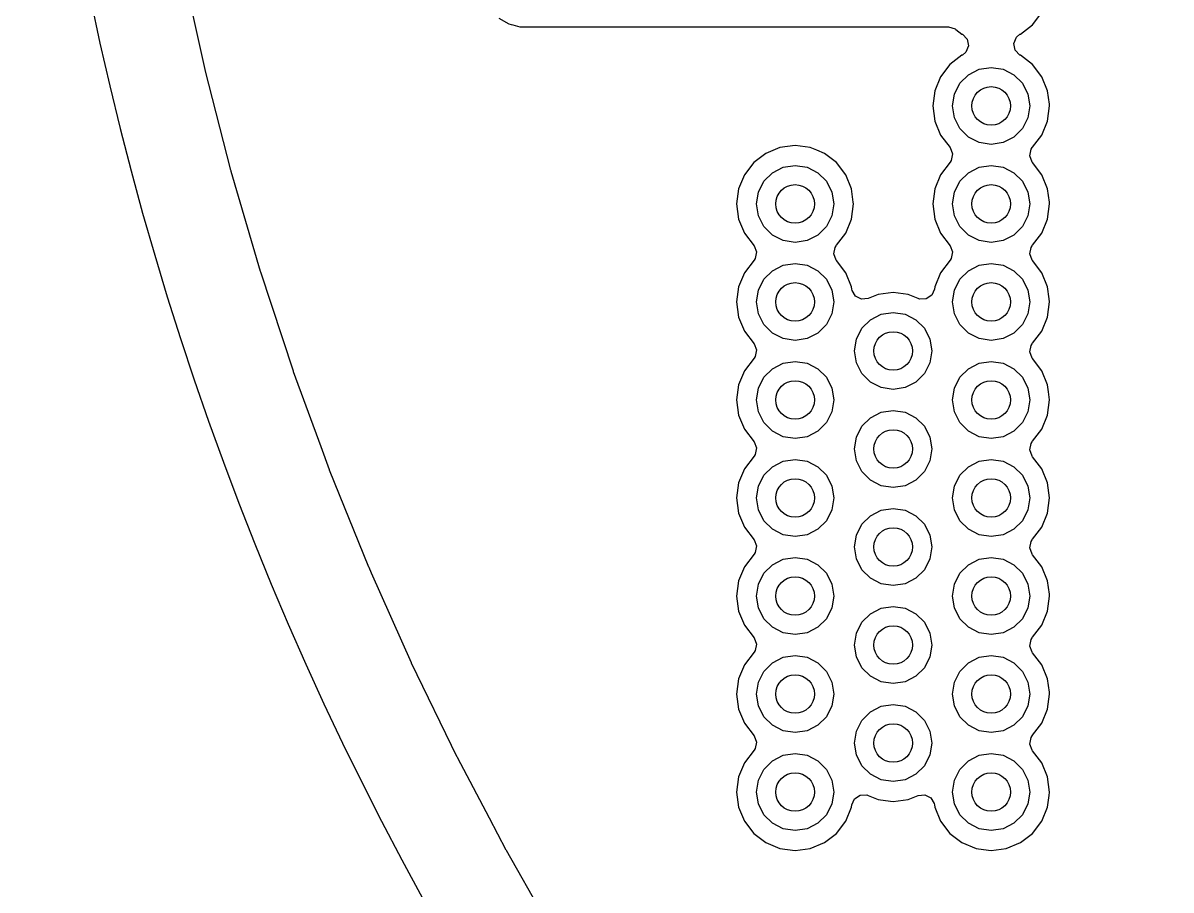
# Model space of a CAD drawing. Extents: x 116 to 183, y -128 to -37.6.
# Drawn here: x 115.95 to 127.85, y -87.12 to -78.13 of the extents above; entities that cross this region are included whole.
import ezdxf

# ---------------------------------------------------------------- set-up
doc = ezdxf.new("R2010")
doc.units = 0
doc.layers.add('BLACK', color=7, linetype='CONTINUOUS')

msp = doc.modelspace()

# ---------------------------------------------------------------- linework, layer by layer
at = {"layer": 'BLACK', "linetype": 'CONTINUOUS'}
for p, q in [((117.831034, -78.583682), (117.60418, -77.557113)), ((126.412282, -78.152282), (126.508536, -78.026841)), ((120.881386, -78.084489), (120.984113, -78.143799)), ((120.984113, -78.143799), (121.008321, -78.150284)), ((121.008321, -78.150284), (121.008324, -78.150286)), ((121.008324, -78.150286), (121.008325, -78.150286)), ((121.008325, -78.150286), (121.026299, -78.155102)), ((121.026299, -78.155102), (121.098691, -78.1745)), ((126.286841, -78.248536), (126.412282, -78.152282)), ((121.098691, -78.1745), (125.542581, -78.1745)), ((125.542581, -78.1745), (125.60962, -78.194185)), ((125.60962, -78.194185), (125.618066, -78.200123)), ((125.618066, -78.200123), (125.681156, -78.248534)), ((125.681156, -78.248534), (125.681162, -78.248538)), ((125.681162, -78.248538), (125.686487, -78.251613)), ((125.686487, -78.251613), (125.734703, -78.302179)), ((126.220072, -78.347218), (126.246037, -78.282352)), ((126.246037, -78.282352), (126.281515, -78.25161)), ((126.281515, -78.25161), (126.286828, -78.248541)), ((126.286828, -78.248541), (126.286841, -78.248536)), ((125.747927, -78.370786), (125.721959, -78.435651)), ((125.734703, -78.302179), (125.747927, -78.370786)), ((126.233298, -78.415825), (126.220072, -78.347218)), ((125.681166, -78.469458), (125.555718, -78.565718)), ((125.686487, -78.466387), (125.681166, -78.469458)), ((125.721959, -78.435651), (125.686487, -78.466387)), ((126.281515, -78.46639), (126.233298, -78.415825)), ((126.286834, -78.469461), (126.281515, -78.46639)), ((126.286841, -78.469464), (126.286834, -78.469461)), ((126.412282, -78.565718), (126.286841, -78.469464)), ((117.837919, -78.614836), (117.831034, -78.583682)), ((117.838878, -78.618856), (117.837919, -78.614836)), ((118.10546, -79.658765), (117.838878, -78.618856)), ((125.555718, -78.565718), (125.459463, -78.69116)), ((125.748886, -78.670393), (125.860393, -78.613577)), ((125.860393, -78.613577), (125.984, -78.594)), ((125.984, -78.594), (126.107607, -78.613577)), ((126.107607, -78.613577), (126.219114, -78.670393)), ((126.508536, -78.691159), (126.412282, -78.565718)), ((125.459463, -78.69116), (125.398956, -78.837237)), ((125.660393, -78.758886), (125.748886, -78.670393)), ((126.219114, -78.670393), (126.307607, -78.758886)), ((126.569044, -78.837238), (126.508536, -78.691159)), ((125.398955, -78.837239), (125.378318, -78.993998)), ((125.398956, -78.837237), (125.398955, -78.837239)), ((125.584, -78.994), (125.603577, -78.870393)), ((125.603577, -78.870393), (125.660393, -78.758886)), ((126.307607, -78.758886), (126.364423, -78.870393)), ((126.364423, -78.870393), (126.384, -78.994)), ((126.569044, -78.837239), (126.569044, -78.837238)), ((126.5871, -78.97439), (126.569044, -78.837239)), ((125.378318, -78.993998), (125.378318, -78.994001)), ((125.378318, -78.994001), (125.398955, -79.15076)), ((125.603577, -79.117607), (125.584, -78.994)), ((126.384, -78.994), (126.364423, -79.117607)), ((126.569044, -79.150762), (126.589682, -78.994)), ((126.589682, -78.994), (126.5871, -78.97439)), ((125.398955, -79.15076), (125.398956, -79.150762)), ((125.398956, -79.150762), (125.459464, -79.296842)), ((125.660393, -79.229114), (125.603577, -79.117607)), ((125.748886, -79.317607), (125.660393, -79.229114)), ((126.307607, -79.229114), (126.219114, -79.317607)), ((126.364423, -79.117607), (126.307607, -79.229114)), ((126.508536, -79.296841), (126.569044, -79.150762)), ((125.459464, -79.296842), (125.558965, -79.426514)), ((125.860393, -79.374423), (125.748886, -79.317607)), ((126.219114, -79.317607), (126.107607, -79.374423)), ((126.412282, -79.422282), (126.508536, -79.296841)), ((123.795237, -79.424956), (123.64916, -79.485463)), ((123.795239, -79.424955), (123.795237, -79.424956)), ((123.951999, -79.404318), (123.795239, -79.424955)), ((123.952001, -79.404318), (123.951999, -79.404318)), ((124.10876, -79.424955), (123.952001, -79.404318)), ((124.108762, -79.424956), (124.10876, -79.424955)), ((124.176852, -79.45316), (124.108762, -79.424956)), ((124.254841, -79.485464), (124.176852, -79.45316)), ((125.558965, -79.426514), (125.584159, -79.491683)), ((125.984, -79.394), (125.860393, -79.374423)), ((126.107607, -79.374423), (125.984, -79.394)), ((126.38384, -79.512318), (126.397878, -79.443873)), ((126.397878, -79.443873), (126.409034, -79.426513)), ((126.409034, -79.426513), (126.412278, -79.422284)), ((126.412278, -79.422284), (126.412282, -79.422282)), ((123.523718, -79.581718), (123.427463, -79.70716)), ((123.64916, -79.485463), (123.523718, -79.581718)), ((124.380282, -79.581718), (124.254841, -79.485464)), ((124.476536, -79.707159), (124.380282, -79.581718)), ((125.558965, -79.577486), (125.459464, -79.707157)), ((125.570121, -79.560128), (125.558965, -79.577486)), ((125.584159, -79.491683), (125.570121, -79.560128)), ((126.409034, -79.577487), (126.38384, -79.512318)), ((126.412278, -79.581715), (126.409034, -79.577487)), ((126.412282, -79.581718), (126.412278, -79.581715)), ((126.508536, -79.707159), (126.412282, -79.581718)), ((118.107868, -79.668157), (118.10546, -79.658765)), ((118.108958, -79.672135), (118.107868, -79.668157)), ((118.412707, -80.711189), (118.108958, -79.672135)), ((123.427463, -79.70716), (123.366956, -79.853237)), ((123.628393, -79.774886), (123.716886, -79.686393)), ((123.716886, -79.686393), (123.828393, -79.629577)), ((123.828393, -79.629577), (123.952, -79.61)), ((123.952, -79.61), (124.075607, -79.629577)), ((124.075607, -79.629577), (124.187114, -79.686393)), ((124.187114, -79.686393), (124.275607, -79.774886)), ((124.537044, -79.853238), (124.476536, -79.707159)), ((125.459464, -79.707157), (125.398956, -79.853237)), ((125.660393, -79.774886), (125.748886, -79.686393)), ((125.748886, -79.686393), (125.860393, -79.629577)), ((125.860393, -79.629577), (125.984, -79.61)), ((125.984, -79.61), (126.107607, -79.629577)), ((126.107607, -79.629577), (126.219114, -79.686393)), ((126.219114, -79.686393), (126.307607, -79.774886)), ((126.569044, -79.853238), (126.508536, -79.707159)), ((123.571577, -79.886393), (123.628393, -79.774886)), ((124.275607, -79.774886), (124.332423, -79.886393)), ((125.603577, -79.886393), (125.660393, -79.774886)), ((126.307607, -79.774886), (126.364423, -79.886393)), ((123.366955, -79.853239), (123.346318, -80.009998)), ((123.366956, -79.853237), (123.366955, -79.853239)), ((123.552, -80.01), (123.571577, -79.886393)), ((124.332423, -79.886393), (124.352, -80.01)), ((124.537044, -79.853239), (124.537044, -79.853238)), ((124.5551, -79.99039), (124.537044, -79.853239)), ((125.398955, -79.853239), (125.378318, -80.009998)), ((125.398956, -79.853237), (125.398955, -79.853239)), ((125.584, -80.01), (125.603577, -79.886393)), ((126.364423, -79.886393), (126.384, -80.01)), ((126.569044, -79.853239), (126.569044, -79.853238)), ((126.5871, -79.99039), (126.569044, -79.853239)), ((123.346318, -80.009998), (123.346318, -80.010001)), ((123.346318, -80.010001), (123.366955, -80.16676)), ((123.571577, -80.133607), (123.552, -80.01)), ((124.352, -80.01), (124.332423, -80.133607)), ((124.537044, -80.166762), (124.557682, -80.01)), ((124.557682, -80.01), (124.5551, -79.99039)), ((125.378318, -80.009998), (125.378318, -80.010001)), ((125.378318, -80.010001), (125.398955, -80.16676)), ((125.603577, -80.133607), (125.584, -80.01)), ((126.384, -80.01), (126.364423, -80.133607)), ((126.569044, -80.166762), (126.589682, -80.01)), ((126.589682, -80.01), (126.5871, -79.99039)), ((123.366955, -80.16676), (123.366956, -80.166762)), ((123.366956, -80.166762), (123.427464, -80.312842)), ((123.628393, -80.245114), (123.571577, -80.133607)), ((124.332423, -80.133607), (124.275607, -80.245114)), ((124.476536, -80.312841), (124.537044, -80.166762)), ((125.398955, -80.16676), (125.398956, -80.166762)), ((125.398956, -80.166762), (125.459464, -80.312842)), ((125.660393, -80.245114), (125.603577, -80.133607)), ((126.364423, -80.133607), (126.307607, -80.245114)), ((126.508536, -80.312841), (126.569044, -80.166762)), ((123.716886, -80.333607), (123.628393, -80.245114)), ((124.275607, -80.245114), (124.187114, -80.333607)), ((125.748886, -80.333607), (125.660393, -80.245114)), ((126.307607, -80.245114), (126.219114, -80.333607)), ((123.427464, -80.312842), (123.526965, -80.442514)), ((123.828393, -80.390423), (123.716886, -80.333607)), ((123.952, -80.41), (123.828393, -80.390423)), ((124.075607, -80.390423), (123.952, -80.41)), ((124.187114, -80.333607), (124.075607, -80.390423)), ((124.380282, -80.438282), (124.476536, -80.312841)), ((125.459464, -80.312842), (125.558965, -80.442514)), ((125.860393, -80.390423), (125.748886, -80.333607)), ((125.984, -80.41), (125.860393, -80.390423)), ((126.107607, -80.390423), (125.984, -80.41)), ((126.219114, -80.333607), (126.107607, -80.390423)), ((126.412282, -80.438282), (126.508536, -80.312841)), ((123.526965, -80.442514), (123.552159, -80.507683)), ((123.552159, -80.507683), (123.538121, -80.576128)), ((124.35184, -80.528318), (124.365878, -80.459873)), ((124.377034, -80.593487), (124.35184, -80.528318)), ((124.365878, -80.459873), (124.377034, -80.442513)), ((124.377034, -80.442513), (124.380278, -80.438284)), ((124.380278, -80.438284), (124.380282, -80.438282)), ((125.558965, -80.442514), (125.584159, -80.507683)), ((125.584159, -80.507683), (125.570121, -80.576128)), ((126.38384, -80.528318), (126.397878, -80.459873)), ((126.409034, -80.593487), (126.38384, -80.528318)), ((126.397878, -80.459873), (126.409034, -80.442513)), ((126.409034, -80.442513), (126.412278, -80.438284)), ((126.412278, -80.438284), (126.412282, -80.438282)), ((123.526965, -80.593486), (123.427464, -80.723157)), ((123.538121, -80.576128), (123.526965, -80.593486)), ((123.716886, -80.702393), (123.828393, -80.645577)), ((123.828393, -80.645577), (123.952, -80.626)), ((123.952, -80.626), (124.075607, -80.645577)), ((124.075607, -80.645577), (124.187114, -80.702393)), ((124.380278, -80.597715), (124.377034, -80.593487)), ((124.380282, -80.597718), (124.380278, -80.597715)), ((124.476536, -80.723159), (124.380282, -80.597718)), ((125.558965, -80.593486), (125.459464, -80.723157)), ((125.570121, -80.576128), (125.558965, -80.593486)), ((125.748886, -80.702393), (125.860393, -80.645577)), ((125.860393, -80.645577), (125.984, -80.626)), ((125.984, -80.626), (126.107607, -80.645577)), ((126.107607, -80.645577), (126.219114, -80.702393)), ((126.412278, -80.597715), (126.409034, -80.593487)), ((126.412282, -80.597718), (126.412278, -80.597715)), ((126.508536, -80.723159), (126.412282, -80.597718)), ((118.412912, -80.711889), (118.412707, -80.711189)), ((118.414135, -80.715826), (118.412912, -80.711889)), ((118.752703, -81.744831), (118.414135, -80.715826)), ((123.427464, -80.723157), (123.366956, -80.869237)), ((123.628393, -80.790886), (123.716886, -80.702393)), ((124.187114, -80.702393), (124.275607, -80.790886)), ((124.537044, -80.869238), (124.476536, -80.723159)), ((125.459464, -80.723157), (125.398956, -80.869237)), ((125.660393, -80.790886), (125.748886, -80.702393)), ((126.219114, -80.702393), (126.307607, -80.790886)), ((126.569044, -80.869238), (126.508536, -80.723159)), ((123.366955, -80.869239), (123.346318, -81.025998)), ((123.366956, -80.869237), (123.366955, -80.869239)), ((123.571577, -80.902393), (123.628393, -80.790886)), ((124.275607, -80.790886), (124.332423, -80.902393)), ((124.537044, -80.869239), (124.537044, -80.869238)), ((124.537044, -80.86924), (124.537044, -80.869239)), ((124.540082, -80.892316), (124.537044, -80.86924)), ((124.542872, -80.906797), (124.540082, -80.892316)), ((125.395917, -80.89232), (125.367649, -80.956216)), ((125.398956, -80.869238), (125.395917, -80.89232)), ((125.398956, -80.869237), (125.398956, -80.869238)), ((125.603577, -80.902393), (125.660393, -80.790886)), ((126.307607, -80.790886), (126.364423, -80.902393)), ((126.569044, -80.869239), (126.569044, -80.869238)), ((126.585559, -80.994686), (126.569044, -80.869239)), ((123.552, -81.026), (123.571577, -80.902393)), ((124.332423, -80.902393), (124.352, -81.026)), ((124.578524, -80.966886), (124.542872, -80.906797)), ((124.641003, -80.998162), (124.578524, -80.966886)), ((124.710473, -80.990693), (124.641003, -80.998162)), ((124.811234, -80.948957), (124.710473, -80.990693)), ((124.811239, -80.948955), (124.811234, -80.948957)), ((124.967999, -80.928318), (124.811239, -80.948955)), ((124.968001, -80.928318), (124.967999, -80.928318)), ((125.12476, -80.948955), (124.968001, -80.928318)), ((125.124765, -80.948957), (125.12476, -80.948955)), ((125.225526, -80.990693), (125.124765, -80.948957)), ((125.239459, -80.995516), (125.225526, -80.990693)), ((125.309323, -80.994686), (125.239459, -80.995516)), ((125.367649, -80.956216), (125.309323, -80.994686)), ((125.584, -81.026), (125.603577, -80.902393)), ((126.364423, -80.902393), (126.384, -81.026)), ((126.589682, -81.026), (126.585559, -80.994686)), ((123.346318, -81.025998), (123.346318, -81.026001)), ((123.346318, -81.026001), (123.366955, -81.18276)), ((123.571577, -81.149607), (123.552, -81.026)), ((124.352, -81.026), (124.332423, -81.149607)), ((124.844393, -81.153577), (124.968, -81.134)), ((124.968, -81.134), (125.091607, -81.153577)), ((125.603577, -81.149607), (125.584, -81.026)), ((126.384, -81.026), (126.364423, -81.149607)), ((126.569044, -81.182762), (126.589682, -81.026)), ((123.366955, -81.18276), (123.366956, -81.182762)), ((123.366956, -81.182762), (123.427464, -81.328842)), ((123.628393, -81.261114), (123.571577, -81.149607)), ((124.332423, -81.149607), (124.275607, -81.261114)), ((124.644393, -81.298886), (124.732886, -81.210393)), ((124.732886, -81.210393), (124.844393, -81.153577)), ((125.091607, -81.153577), (125.203114, -81.210393)), ((125.203114, -81.210393), (125.291607, -81.298886)), ((125.660393, -81.261114), (125.603577, -81.149607)), ((126.364423, -81.149607), (126.307607, -81.261114)), ((126.508536, -81.328841), (126.569044, -81.182762)), ((123.427464, -81.328842), (123.526965, -81.458514)), ((123.716886, -81.349607), (123.628393, -81.261114)), ((123.828393, -81.406423), (123.716886, -81.349607)), ((124.187114, -81.349607), (124.075607, -81.406423)), ((124.275607, -81.261114), (124.187114, -81.349607)), ((124.587577, -81.410393), (124.644393, -81.298886)), ((125.291607, -81.298886), (125.348423, -81.410393)), ((125.748886, -81.349607), (125.660393, -81.261114)), ((125.860393, -81.406423), (125.748886, -81.349607)), ((126.219114, -81.349607), (126.107607, -81.406423)), ((126.307607, -81.261114), (126.219114, -81.349607)), ((126.412282, -81.454282), (126.508536, -81.328841)), ((123.526965, -81.458514), (123.552159, -81.523683)), ((123.952, -81.426), (123.828393, -81.406423)), ((124.075607, -81.406423), (123.952, -81.426)), ((124.568, -81.534), (124.587577, -81.410393)), ((125.348423, -81.410393), (125.368, -81.534)), ((125.984, -81.426), (125.860393, -81.406423)), ((126.107607, -81.406423), (125.984, -81.426)), ((126.38384, -81.544318), (126.397878, -81.475873)), ((126.397878, -81.475873), (126.409034, -81.458513)), ((126.409034, -81.458513), (126.412278, -81.454284)), ((126.412278, -81.454284), (126.412282, -81.454282)), ((123.526965, -81.609486), (123.427464, -81.739157)), ((123.538121, -81.592128), (123.526965, -81.609486)), ((123.552159, -81.523683), (123.538121, -81.592128)), ((124.587577, -81.657607), (124.568, -81.534)), ((125.368, -81.534), (125.348423, -81.657607)), ((126.409034, -81.609487), (126.38384, -81.544318)), ((126.412278, -81.613715), (126.409034, -81.609487)), ((126.412282, -81.613718), (126.412278, -81.613715)), ((126.508536, -81.739159), (126.412282, -81.613718)), ((123.628393, -81.806886), (123.716886, -81.718393)), ((123.716886, -81.718393), (123.828393, -81.661577)), ((123.828393, -81.661577), (123.952, -81.642)), ((123.952, -81.642), (124.075607, -81.661577)), ((124.075607, -81.661577), (124.187114, -81.718393)), ((124.187114, -81.718393), (124.275607, -81.806886)), ((124.644393, -81.769114), (124.587577, -81.657607)), ((125.348423, -81.657607), (125.291607, -81.769114)), ((125.660393, -81.806886), (125.748886, -81.718393)), ((125.748886, -81.718393), (125.860393, -81.661577)), ((125.860393, -81.661577), (125.984, -81.642)), ((125.984, -81.642), (126.107607, -81.661577)), ((126.107607, -81.661577), (126.219114, -81.718393)), ((126.219114, -81.718393), (126.307607, -81.806886)), ((118.754033, -81.748656), (118.752703, -81.744831)), ((119.039114, -82.526434), (118.754033, -81.748656)), ((123.427464, -81.739157), (123.366956, -81.885237)), ((123.571577, -81.918393), (123.628393, -81.806886)), ((124.275607, -81.806886), (124.332423, -81.918393)), ((124.732886, -81.857607), (124.644393, -81.769114)), ((125.291607, -81.769114), (125.203114, -81.857607)), ((125.603577, -81.918393), (125.660393, -81.806886)), ((126.307607, -81.806886), (126.364423, -81.918393)), ((126.569044, -81.885238), (126.508536, -81.739159)), ((123.366955, -81.885239), (123.346318, -82.041998)), ((123.366956, -81.885237), (123.366955, -81.885239)), ((123.552, -82.042), (123.571577, -81.918393)), ((124.332423, -81.918393), (124.352, -82.042)), ((124.844393, -81.914423), (124.732886, -81.857607)), ((124.968, -81.934), (124.844393, -81.914423)), ((125.091607, -81.914423), (124.968, -81.934)), ((125.203114, -81.857607), (125.091607, -81.914423)), ((125.584, -82.042), (125.603577, -81.918393)), ((126.364423, -81.918393), (126.384, -82.042)), ((126.569044, -81.885239), (126.569044, -81.885238)), ((126.578771, -81.959126), (126.569044, -81.885239)), ((126.589682, -82.042), (126.578771, -81.959126)), ((123.346318, -82.041998), (123.346318, -82.042001)), ((123.346318, -82.042001), (123.366955, -82.19876)), ((123.571577, -82.165607), (123.552, -82.042)), ((124.352, -82.042), (124.332423, -82.165607)), ((125.603577, -82.165607), (125.584, -82.042)), ((126.384, -82.042), (126.364423, -82.165607)), ((126.569044, -82.198762), (126.589682, -82.042)), ((123.366955, -82.19876), (123.366956, -82.198762)), ((123.366956, -82.198762), (123.427464, -82.344842)), ((123.628393, -82.277114), (123.571577, -82.165607)), ((124.332423, -82.165607), (124.275607, -82.277114)), ((124.732886, -82.226393), (124.844393, -82.169577)), ((124.844393, -82.169577), (124.968, -82.15)), ((124.968, -82.15), (125.091607, -82.169577)), ((125.091607, -82.169577), (125.203114, -82.226393)), ((125.660393, -82.277114), (125.603577, -82.165607)), ((126.364423, -82.165607), (126.307607, -82.277114)), ((126.508536, -82.344841), (126.569044, -82.198762)), ((123.716886, -82.365607), (123.628393, -82.277114)), ((124.275607, -82.277114), (124.187114, -82.365607)), ((124.587577, -82.426393), (124.644393, -82.314886)), ((124.644393, -82.314886), (124.732886, -82.226393)), ((125.203114, -82.226393), (125.291607, -82.314886)), ((125.291607, -82.314886), (125.348423, -82.426393)), ((125.748886, -82.365607), (125.660393, -82.277114)), ((126.307607, -82.277114), (126.219114, -82.365607)), ((123.427464, -82.344842), (123.526965, -82.474514)), ((123.828393, -82.422423), (123.716886, -82.365607)), ((123.952, -82.442), (123.828393, -82.422423)), ((124.075607, -82.422423), (123.952, -82.442)), ((124.187114, -82.365607), (124.075607, -82.422423)), ((124.568, -82.55), (124.587577, -82.426393)), ((125.348423, -82.426393), (125.368, -82.55)), ((125.860393, -82.422423), (125.748886, -82.365607)), ((125.984, -82.442), (125.860393, -82.422423)), ((126.107607, -82.422423), (125.984, -82.442)), ((126.219114, -82.365607), (126.107607, -82.422423)), ((126.412282, -82.470282), (126.508536, -82.344841)), ((119.126842, -82.76578), (119.039114, -82.526434)), ((123.526965, -82.474514), (123.552159, -82.539683)), ((123.552159, -82.539683), (123.538121, -82.608128)), ((124.587577, -82.673607), (124.568, -82.55)), ((125.368, -82.55), (125.348423, -82.673607)), ((126.38384, -82.560318), (126.397878, -82.491873)), ((126.409034, -82.625487), (126.38384, -82.560318)), ((126.397878, -82.491873), (126.409034, -82.474513)), ((126.409034, -82.474513), (126.412278, -82.470284)), ((126.412278, -82.470284), (126.412282, -82.470282)), ((123.526965, -82.625486), (123.427464, -82.755157)), ((123.538121, -82.608128), (123.526965, -82.625486)), ((123.716886, -82.734393), (123.828393, -82.677577)), ((123.828393, -82.677577), (123.952, -82.658)), ((123.952, -82.658), (124.075607, -82.677577)), ((124.075607, -82.677577), (124.187114, -82.734393)), ((124.644393, -82.785114), (124.587577, -82.673607)), ((125.348423, -82.673607), (125.291607, -82.785114)), ((125.748886, -82.734393), (125.860393, -82.677577)), ((125.860393, -82.677577), (125.984, -82.658)), ((125.984, -82.658), (126.107607, -82.677577)), ((126.107607, -82.677577), (126.219114, -82.734393)), ((126.412278, -82.629715), (126.409034, -82.625487)), ((126.412282, -82.629718), (126.412278, -82.629715)), ((126.508536, -82.755159), (126.412282, -82.629718)), ((119.128335, -82.769651), (119.126842, -82.76578)), ((119.534929, -83.77365), (119.128335, -82.769651)), ((123.427464, -82.755157), (123.366956, -82.901237)), ((123.628393, -82.822886), (123.716886, -82.734393)), ((124.187114, -82.734393), (124.275607, -82.822886)), ((124.732886, -82.873607), (124.644393, -82.785114)), ((125.291607, -82.785114), (125.203114, -82.873607)), ((125.660393, -82.822886), (125.748886, -82.734393)), ((126.219114, -82.734393), (126.307607, -82.822886)), ((126.569044, -82.901238), (126.508536, -82.755159)), ((123.366955, -82.901239), (123.346318, -83.057998)), ((123.366956, -82.901237), (123.366955, -82.901239)), ((123.571577, -82.934393), (123.628393, -82.822886)), ((124.275607, -82.822886), (124.332423, -82.934393)), ((124.844393, -82.930423), (124.732886, -82.873607)), ((125.203114, -82.873607), (125.091607, -82.930423)), ((125.603577, -82.934393), (125.660393, -82.822886)), ((126.307607, -82.822886), (126.364423, -82.934393)), ((126.589682, -83.058), (126.569044, -82.901238)), ((123.552, -83.058), (123.571577, -82.934393)), ((124.332423, -82.934393), (124.352, -83.058)), ((124.968, -82.95), (124.844393, -82.930423)), ((125.091607, -82.930423), (124.968, -82.95)), ((125.584, -83.058), (125.603577, -82.934393)), ((126.364423, -82.934393), (126.384, -83.058)), ((123.346318, -83.057998), (123.346318, -83.058001)), ((123.346318, -83.058001), (123.366955, -83.21476)), ((123.571577, -83.181607), (123.552, -83.058)), ((124.352, -83.058), (124.332423, -83.181607)), ((125.603577, -83.181607), (125.584, -83.058)), ((126.384, -83.058), (126.364423, -83.181607)), ((126.569044, -83.214762), (126.589682, -83.058)), ((123.366955, -83.21476), (123.366956, -83.214762)), ((123.366956, -83.214762), (123.427464, -83.360842)), ((123.628393, -83.293114), (123.571577, -83.181607)), ((124.332423, -83.181607), (124.275607, -83.293114)), ((124.644393, -83.330886), (124.732886, -83.242393)), ((124.732886, -83.242393), (124.844393, -83.185577)), ((124.844393, -83.185577), (124.968, -83.166)), ((124.968, -83.166), (125.091607, -83.185577)), ((125.091607, -83.185577), (125.203114, -83.242393)), ((125.203114, -83.242393), (125.291607, -83.330886)), ((125.660393, -83.293114), (125.603577, -83.181607)), ((126.364423, -83.181607), (126.307607, -83.293114)), ((126.508536, -83.360841), (126.569044, -83.214762)), ((123.427464, -83.360842), (123.526965, -83.490514)), ((123.716886, -83.381607), (123.628393, -83.293114)), ((123.828393, -83.438423), (123.716886, -83.381607)), ((124.187114, -83.381607), (124.075607, -83.438423)), ((124.275607, -83.293114), (124.187114, -83.381607)), ((124.587577, -83.442393), (124.644393, -83.330886)), ((125.291607, -83.330886), (125.348423, -83.442393)), ((125.748886, -83.381607), (125.660393, -83.293114)), ((125.860393, -83.438423), (125.748886, -83.381607)), ((126.219114, -83.381607), (126.107607, -83.438423)), ((126.307607, -83.293114), (126.219114, -83.381607)), ((126.412282, -83.486282), (126.508536, -83.360841)), ((123.526965, -83.490514), (123.552159, -83.555683)), ((123.952, -83.458), (123.828393, -83.438423)), ((124.075607, -83.438423), (123.952, -83.458)), ((124.568, -83.566), (124.587577, -83.442393)), ((125.348423, -83.442393), (125.368, -83.566)), ((125.984, -83.458), (125.860393, -83.438423)), ((126.107607, -83.438423), (125.984, -83.458)), ((126.38384, -83.576318), (126.397878, -83.507873)), ((126.397878, -83.507873), (126.409034, -83.490513)), ((126.409034, -83.490513), (126.412278, -83.486284)), ((126.412278, -83.486284), (126.412282, -83.486282)), ((123.538121, -83.624128), (123.526965, -83.641486)), ((123.552159, -83.555683), (123.538121, -83.624128)), ((124.587577, -83.689607), (124.568, -83.566)), ((125.368, -83.566), (125.348423, -83.689607)), ((126.409034, -83.641487), (126.38384, -83.576318)), ((123.526965, -83.641486), (123.427464, -83.771157)), ((123.628393, -83.838886), (123.716886, -83.750393)), ((123.716886, -83.750393), (123.828393, -83.693577)), ((123.828393, -83.693577), (123.952, -83.674)), ((123.952, -83.674), (124.075607, -83.693577)), ((124.075607, -83.693577), (124.187114, -83.750393)), ((124.187114, -83.750393), (124.275607, -83.838886)), ((124.644393, -83.801114), (124.587577, -83.689607)), ((125.348423, -83.689607), (125.291607, -83.801114)), ((125.660393, -83.838886), (125.748886, -83.750393)), ((125.748886, -83.750393), (125.860393, -83.693577)), ((125.860393, -83.693577), (125.984, -83.674)), ((125.984, -83.674), (126.107607, -83.693577)), ((126.107607, -83.693577), (126.219114, -83.750393)), ((126.219114, -83.750393), (126.307607, -83.838886)), ((126.412278, -83.645715), (126.409034, -83.641487)), ((126.412282, -83.645718), (126.412278, -83.645715)), ((126.508536, -83.771159), (126.412282, -83.645718)), ((119.53655, -83.777469), (119.534929, -83.77365)), ((119.562806, -83.836541), (119.53655, -83.777469)), ((119.976537, -84.767382), (119.562806, -83.836541)), ((123.427464, -83.771157), (123.366956, -83.917237)), ((123.571577, -83.950393), (123.628393, -83.838886)), ((124.275607, -83.838886), (124.332423, -83.950393)), ((124.732886, -83.889607), (124.644393, -83.801114)), ((125.291607, -83.801114), (125.203114, -83.889607)), ((125.603577, -83.950393), (125.660393, -83.838886)), ((126.307607, -83.838886), (126.364423, -83.950393)), ((126.569044, -83.917238), (126.508536, -83.771159)), ((123.366955, -83.917239), (123.346318, -84.073998)), ((123.366956, -83.917237), (123.366955, -83.917239)), ((123.552, -84.074), (123.571577, -83.950393)), ((124.332423, -83.950393), (124.352, -84.074)), ((124.844393, -83.946423), (124.732886, -83.889607)), ((124.968, -83.966), (124.844393, -83.946423)), ((125.091607, -83.946423), (124.968, -83.966)), ((125.203114, -83.889607), (125.091607, -83.946423)), ((125.584, -84.074), (125.603577, -83.950393)), ((126.364423, -83.950393), (126.384, -84.074)), ((126.569044, -83.917239), (126.569044, -83.917238)), ((126.5871, -84.05439), (126.569044, -83.917239)), ((123.346318, -84.073998), (123.346318, -84.074001)), ((123.346318, -84.074001), (123.366955, -84.23076)), ((123.571577, -84.197607), (123.552, -84.074)), ((124.352, -84.074), (124.332423, -84.197607)), ((125.603577, -84.197607), (125.584, -84.074)), ((126.384, -84.074), (126.364423, -84.197607)), ((126.569044, -84.230762), (126.589682, -84.074)), ((126.589682, -84.074), (126.5871, -84.05439)), ((123.366955, -84.23076), (123.366956, -84.230762)), ((123.366956, -84.230762), (123.427464, -84.376842)), ((123.628393, -84.309114), (123.571577, -84.197607)), ((124.332423, -84.197607), (124.275607, -84.309114)), ((124.732886, -84.258393), (124.844393, -84.201577)), ((124.844393, -84.201577), (124.968, -84.182)), ((124.968, -84.182), (125.091607, -84.201577)), ((125.091607, -84.201577), (125.203114, -84.258393)), ((125.660393, -84.309114), (125.603577, -84.197607)), ((126.364423, -84.197607), (126.307607, -84.309114)), ((126.508536, -84.376841), (126.569044, -84.230762)), ((123.716886, -84.397607), (123.628393, -84.309114)), ((124.275607, -84.309114), (124.187114, -84.397607)), ((124.587577, -84.458393), (124.644393, -84.346886)), ((124.644393, -84.346886), (124.732886, -84.258393)), ((125.203114, -84.258393), (125.291607, -84.346886)), ((125.291607, -84.346886), (125.348423, -84.458393)), ((125.748886, -84.397607), (125.660393, -84.309114)), ((126.307607, -84.309114), (126.219114, -84.397607)), ((123.427464, -84.376842), (123.526965, -84.506514)), ((123.828393, -84.454423), (123.716886, -84.397607)), ((123.952, -84.474), (123.828393, -84.454423)), ((124.075607, -84.454423), (123.952, -84.474)), ((124.187114, -84.397607), (124.075607, -84.454423)), ((124.568, -84.582), (124.587577, -84.458393)), ((125.348423, -84.458393), (125.368, -84.582)), ((125.860393, -84.454423), (125.748886, -84.397607)), ((125.984, -84.474), (125.860393, -84.454423)), ((126.107607, -84.454423), (125.984, -84.474)), ((126.219114, -84.397607), (126.107607, -84.454423)), ((126.412282, -84.502282), (126.508536, -84.376841)), ((123.526965, -84.506514), (123.552159, -84.571683)), ((123.552159, -84.571683), (123.538121, -84.640128)), ((124.587577, -84.705607), (124.568, -84.582)), ((125.368, -84.582), (125.348423, -84.705607)), ((126.38384, -84.592318), (126.397878, -84.523873)), ((126.397878, -84.523873), (126.409034, -84.506513)), ((126.409034, -84.506513), (126.412278, -84.502284)), ((126.412278, -84.502284), (126.412282, -84.502282)), ((123.526965, -84.657486), (123.427464, -84.787157)), ((123.538121, -84.640128), (123.526965, -84.657486)), ((123.828393, -84.709577), (123.952, -84.69)), ((123.952, -84.69), (124.075607, -84.709577)), ((124.644393, -84.817114), (124.587577, -84.705607)), ((125.348423, -84.705607), (125.291607, -84.817114)), ((125.860393, -84.709577), (125.984, -84.69)), ((125.984, -84.69), (126.107607, -84.709577)), ((126.409034, -84.657487), (126.38384, -84.592318)), ((126.412278, -84.661715), (126.409034, -84.657487)), ((126.412282, -84.661718), (126.412278, -84.661715)), ((126.508536, -84.787159), (126.412282, -84.661718)), ((119.978264, -84.771096), (119.976537, -84.767382)), ((120.451108, -85.74571), (119.978264, -84.771096)), ((123.427464, -84.787157), (123.366956, -84.933237)), ((123.628393, -84.854886), (123.716886, -84.766393)), ((123.716886, -84.766393), (123.828393, -84.709577)), ((124.075607, -84.709577), (124.187114, -84.766393)), ((124.187114, -84.766393), (124.275607, -84.854886)), ((124.732886, -84.905607), (124.644393, -84.817114)), ((125.291607, -84.817114), (125.203114, -84.905607)), ((125.660393, -84.854886), (125.748886, -84.766393)), ((125.748886, -84.766393), (125.860393, -84.709577)), ((126.107607, -84.709577), (126.219114, -84.766393)), ((126.219114, -84.766393), (126.307607, -84.854886)), ((126.569044, -84.933238), (126.508536, -84.787159)), ((123.366955, -84.933239), (123.346318, -85.089998)), ((123.366956, -84.933237), (123.366955, -84.933239)), ((123.571577, -84.966393), (123.628393, -84.854886)), ((124.275607, -84.854886), (124.332423, -84.966393)), ((124.844393, -84.962423), (124.732886, -84.905607)), ((125.203114, -84.905607), (125.091607, -84.962423)), ((125.603577, -84.966393), (125.660393, -84.854886)), ((126.307607, -84.854886), (126.364423, -84.966393)), ((126.569044, -84.933239), (126.569044, -84.933238)), ((126.5871, -85.07039), (126.569044, -84.933239)), ((123.552, -85.09), (123.571577, -84.966393)), ((124.332423, -84.966393), (124.352, -85.09)), ((124.968, -84.982), (124.844393, -84.962423)), ((125.091607, -84.962423), (124.968, -84.982)), ((125.584, -85.09), (125.603577, -84.966393)), ((126.364423, -84.966393), (126.384, -85.09)), ((123.346318, -85.089998), (123.346318, -85.090001)), ((123.346318, -85.090001), (123.366955, -85.24676)), ((123.571577, -85.213607), (123.552, -85.09)), ((124.352, -85.09), (124.332423, -85.213607)), ((125.603577, -85.213607), (125.584, -85.09)), ((126.384, -85.09), (126.364423, -85.213607)), ((126.569044, -85.246762), (126.589682, -85.09)), ((126.589682, -85.09), (126.5871, -85.07039)), ((123.366955, -85.24676), (123.366956, -85.246762)), ((123.366956, -85.246762), (123.427464, -85.392842)), ((123.628393, -85.325114), (123.571577, -85.213607)), ((124.332423, -85.213607), (124.275607, -85.325114)), ((124.644393, -85.362886), (124.732886, -85.274393)), ((124.732886, -85.274393), (124.844393, -85.217577)), ((124.844393, -85.217577), (124.968, -85.198)), ((124.968, -85.198), (125.091607, -85.217577)), ((125.091607, -85.217577), (125.203114, -85.274393)), ((125.203114, -85.274393), (125.291607, -85.362886)), ((125.660393, -85.325114), (125.603577, -85.213607)), ((126.364423, -85.213607), (126.307607, -85.325114)), ((126.508536, -85.392841), (126.569044, -85.246762)), ((123.427464, -85.392842), (123.526965, -85.522514)), ((123.716886, -85.413607), (123.628393, -85.325114)), ((123.828393, -85.470423), (123.716886, -85.413607)), ((124.187114, -85.413607), (124.075607, -85.470423)), ((124.275607, -85.325114), (124.187114, -85.413607)), ((124.587577, -85.474393), (124.644393, -85.362886)), ((125.291607, -85.362886), (125.348423, -85.474393)), ((125.748886, -85.413607), (125.660393, -85.325114)), ((125.860393, -85.470423), (125.748886, -85.413607)), ((126.219114, -85.413607), (126.107607, -85.470423)), ((126.307607, -85.325114), (126.219114, -85.413607)), ((126.412282, -85.518282), (126.508536, -85.392841)), ((123.526965, -85.522514), (123.552159, -85.587683)), ((123.952, -85.49), (123.828393, -85.470423)), ((124.075607, -85.470423), (123.952, -85.49)), ((124.568, -85.598), (124.587577, -85.474393)), ((125.348423, -85.474393), (125.368, -85.598)), ((125.984, -85.49), (125.860393, -85.470423)), ((126.107607, -85.470423), (125.984, -85.49)), ((126.38384, -85.608318), (126.397878, -85.539873)), ((126.397878, -85.539873), (126.409034, -85.522513)), ((126.409034, -85.522513), (126.412278, -85.518284)), ((126.412278, -85.518284), (126.412282, -85.518282)), ((123.538121, -85.656128), (123.526965, -85.673486)), ((123.552159, -85.587683), (123.538121, -85.656128)), ((124.587577, -85.721607), (124.568, -85.598)), ((125.368, -85.598), (125.348423, -85.721607)), ((126.409034, -85.673487), (126.38384, -85.608318)), ((120.452944, -85.749338), (120.451108, -85.74571)), ((120.7836, -86.376536), (120.452944, -85.749338)), ((123.526965, -85.673486), (123.427464, -85.803157)), ((123.716886, -85.782393), (123.828393, -85.725577)), ((123.828393, -85.725577), (123.952, -85.706)), ((123.952, -85.706), (124.075607, -85.725577)), ((124.075607, -85.725577), (124.187114, -85.782393)), ((124.644393, -85.833114), (124.587577, -85.721607)), ((125.348423, -85.721607), (125.291607, -85.833114)), ((125.748886, -85.782393), (125.860393, -85.725577)), ((125.860393, -85.725577), (125.984, -85.706)), ((125.984, -85.706), (126.107607, -85.725577)), ((126.107607, -85.725577), (126.219114, -85.782393)), ((126.412278, -85.677715), (126.409034, -85.673487)), ((126.412282, -85.677718), (126.412278, -85.677715)), ((126.508536, -85.803159), (126.412282, -85.677718)), ((123.427464, -85.803157), (123.366956, -85.949237)), ((123.571577, -85.982393), (123.628393, -85.870886)), ((123.628393, -85.870886), (123.716886, -85.782393)), ((124.187114, -85.782393), (124.275607, -85.870886)), ((124.275607, -85.870886), (124.332423, -85.982393)), ((124.732886, -85.921607), (124.644393, -85.833114)), ((125.291607, -85.833114), (125.203114, -85.921607)), ((125.603577, -85.982393), (125.660393, -85.870886)), ((125.660393, -85.870886), (125.748886, -85.782393)), ((126.219114, -85.782393), (126.307607, -85.870886)), ((126.307607, -85.870886), (126.364423, -85.982393)), ((126.569044, -85.949238), (126.508536, -85.803159)), ((123.366955, -85.949239), (123.346318, -86.105998)), ((123.366956, -85.949237), (123.366955, -85.949239)), ((123.552, -86.106), (123.571577, -85.982393)), ((124.332423, -85.982393), (124.352, -86.106)), ((124.844393, -85.978423), (124.732886, -85.921607)), ((124.968, -85.998), (124.844393, -85.978423)), ((125.091607, -85.978423), (124.968, -85.998)), ((125.203114, -85.921607), (125.091607, -85.978423)), ((125.584, -86.106), (125.603577, -85.982393)), ((126.364423, -85.982393), (126.384, -86.106)), ((126.569044, -85.949239), (126.569044, -85.949238)), ((126.589682, -86.105998), (126.569044, -85.949239)), ((123.346318, -86.105998), (123.346318, -86.106001)), ((123.346318, -86.106001), (123.366955, -86.26276)), ((123.571577, -86.229607), (123.552, -86.106)), ((124.352, -86.106), (124.332423, -86.229607)), ((125.225526, -86.141305), (125.294994, -86.133837)), ((125.294994, -86.133837), (125.357474, -86.165112)), ((125.603577, -86.229607), (125.584, -86.106)), ((126.384, -86.106), (126.364423, -86.229607)), ((126.585034, -86.141306), (126.589682, -86.106001)), ((126.589682, -86.106001), (126.589682, -86.105998)), ((123.628393, -86.341114), (123.571577, -86.229607)), ((124.332423, -86.229607), (124.275607, -86.341114)), ((124.537044, -86.262762), (124.540082, -86.239681)), ((124.540082, -86.239681), (124.568347, -86.175786)), ((124.568347, -86.175786), (124.626671, -86.137314)), ((124.626671, -86.137314), (124.696536, -86.136482)), ((124.696536, -86.136482), (124.710472, -86.141305)), ((124.710472, -86.141305), (124.811238, -86.183044)), ((124.811238, -86.183044), (124.889619, -86.193363)), ((124.889619, -86.193363), (124.967999, -86.203682)), ((124.967999, -86.203682), (124.968, -86.203682)), ((124.968, -86.203682), (124.968001, -86.203682)), ((124.968001, -86.203682), (125.020254, -86.196802)), ((125.020254, -86.196802), (125.124762, -86.183044)), ((125.124762, -86.183044), (125.225526, -86.141305)), ((125.357474, -86.165112), (125.393126, -86.225201)), ((125.393126, -86.225201), (125.395917, -86.239679)), ((125.395917, -86.239679), (125.398956, -86.262762)), ((125.660393, -86.341114), (125.603577, -86.229607)), ((126.364423, -86.229607), (126.307607, -86.341114)), ((126.569044, -86.262762), (126.585034, -86.141306)), ((123.366955, -86.26276), (123.366956, -86.262762)), ((123.366956, -86.262762), (123.427464, -86.408841)), ((123.716886, -86.429607), (123.628393, -86.341114)), ((124.275607, -86.341114), (124.187114, -86.429607)), ((124.476536, -86.408841), (124.537044, -86.262762)), ((125.398956, -86.262762), (125.459464, -86.408841)), ((125.748886, -86.429607), (125.660393, -86.341114)), ((126.307607, -86.341114), (126.219114, -86.429607)), ((126.508536, -86.408841), (126.569044, -86.262762)), ((120.958136, -86.7076), (120.7836, -86.376536)), ((123.427464, -86.408841), (123.523718, -86.534282)), ((123.828393, -86.486423), (123.716886, -86.429607)), ((123.952, -86.506), (123.828393, -86.486423)), ((124.075607, -86.486423), (123.952, -86.506)), ((124.187114, -86.429607), (124.075607, -86.486423)), ((124.380282, -86.534282), (124.476536, -86.408841)), ((125.459464, -86.408841), (125.555718, -86.534282)), ((125.860393, -86.486423), (125.748886, -86.429607)), ((125.984, -86.506), (125.860393, -86.486423)), ((126.107607, -86.486423), (125.984, -86.506)), ((126.219114, -86.429607), (126.107607, -86.486423)), ((126.412282, -86.534282), (126.508536, -86.408841)), ((123.523718, -86.534282), (123.649159, -86.630536)), ((124.254841, -86.630536), (124.380282, -86.534282)), ((125.555718, -86.534282), (125.681159, -86.630536)), ((126.286841, -86.630536), (126.412282, -86.534282)), ((120.960132, -86.711237), (120.958136, -86.7076)), ((121.497059, -87.651997), (120.960132, -86.711237)), ((123.649159, -86.630536), (123.795238, -86.691044)), ((123.795238, -86.691044), (123.873619, -86.701363)), ((123.873619, -86.701363), (123.951999, -86.711682)), ((123.951999, -86.711682), (123.952, -86.711682)), ((123.952, -86.711682), (123.952001, -86.711682)), ((123.952001, -86.711682), (124.004254, -86.704802)), ((124.004254, -86.704802), (124.108762, -86.691044)), ((124.108762, -86.691044), (124.254841, -86.630536)), ((125.681159, -86.630536), (125.827238, -86.691044)), ((125.827238, -86.691044), (125.905619, -86.701363)), ((125.905619, -86.701363), (125.983999, -86.711682)), ((125.983999, -86.711682), (125.984, -86.711682)), ((125.984, -86.711682), (125.984001, -86.711682)), ((125.984001, -86.711682), (126.036254, -86.704802)), ((126.036254, -86.704802), (126.140762, -86.691044)), ((126.140762, -86.691044), (126.286841, -86.630536))]:
    msp.add_line(p, q, dxfattribs=at)
at = {"layer": 'BLACK'}
for centre in [(125.984, -78.994), (123.952, -80.01), (125.984, -80.01), (123.952, -81.026), (125.984, -81.026), (124.968, -81.534), (123.952, -82.042), (125.984, -82.042), (124.968, -82.55), (123.952, -83.058), (125.984, -83.058), (124.968, -83.566), (123.952, -84.074), (125.984, -84.074), (124.968, -84.582), (123.952, -85.09), (125.984, -85.09), (124.968, -85.598), (123.952, -86.106), (125.984, -86.106)]:
    msp.add_circle(centre, 0.2, dxfattribs=at)
msp.add_arc((149.4505, -71.0743), 33.499996, -180.0000068, -130.1553645, dxfattribs=at)

doc.saveas('drawing.dxf')
